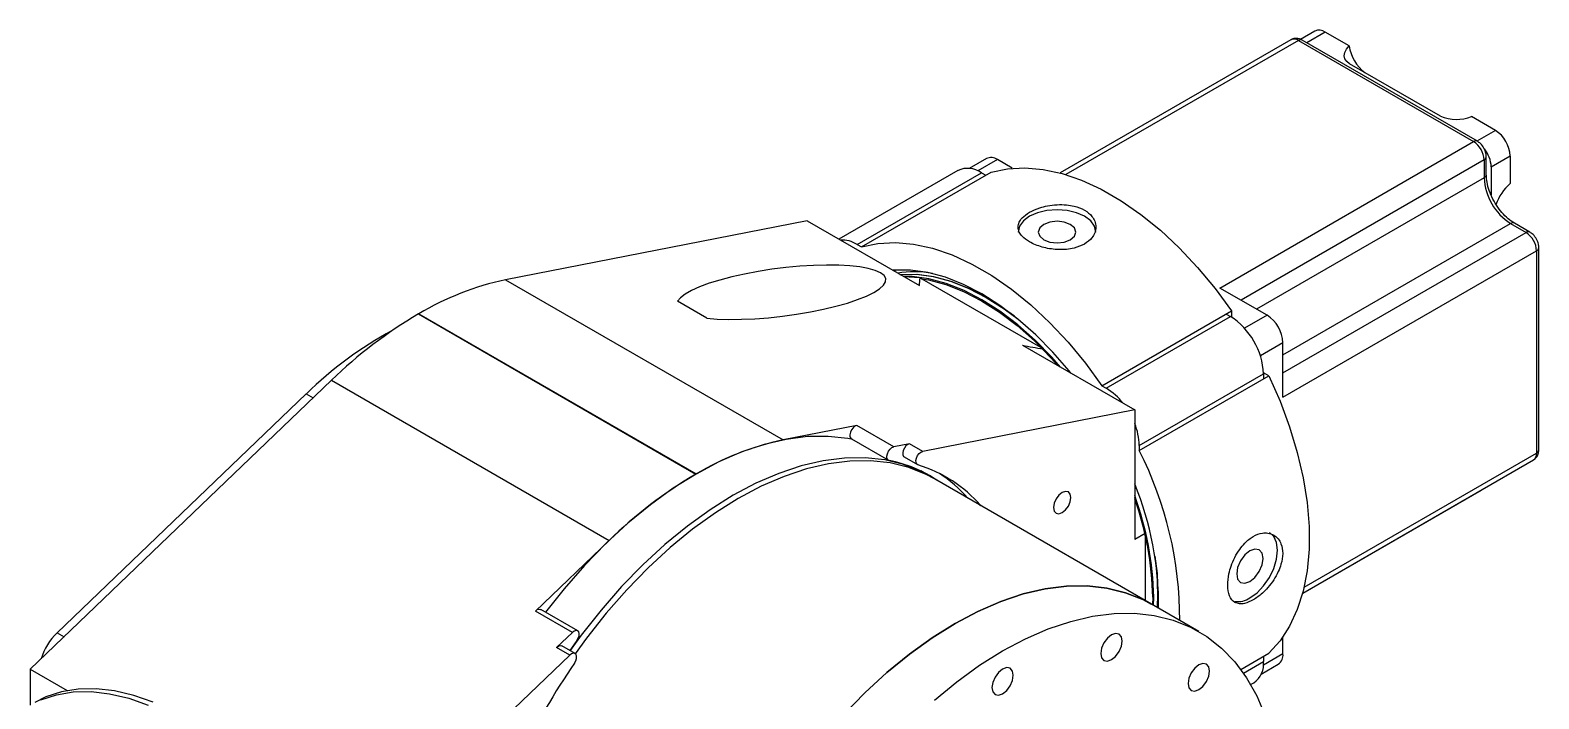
# Model space of a CAD drawing. Header units: millimetres. Extents: x -689 to -21, y -695 to 123.
# Drawn here: x -294.8 to -93, y 33.9 to 123.3 of the extents above; entities that cross this region are included whole.
import ezdxf

# ---------------------------------------------------------------- set-up
doc = ezdxf.new("R2010")
doc.units = ezdxf.units.MM

msp = doc.modelspace()

# ---------------------------------------------------------------- linework, layer by layer
at = {"color": 7, "linetype": 'Continuous', "lineweight": 25}
for p, q in [((-122.95, 123.22), (-124.87, 122.11)), ((-126.14, 122.06), (-157.02, 104.23)), ((-125.14, 121.96), (-156.24, 104.01)), ((-125.14, 121.96), (-101.7, 108.44)), ((-101.2, 108.49), (-124.64, 122.01)), ((-121.55, 123.08), (-124.02, 121.65)), ((-118.36, 121.23), (-121.55, 123.08)), ((-106.12, 111.82), (-118.29, 118.84)), ((-98.78, 109.93), (-101.98, 111.78)), ((-98.78, 109.93), (-101.25, 108.51)), ((-135.64, 88.84), (-101.7, 108.44)), ((-166.89, 106.16), (-169.18, 104.84)), ((-165.39, 106.02), (-168.02, 104.5)), ((-163.42, 104.88), (-165.39, 106.02)), ((-100.29, 105.99), (-132.81, 87.21)), ((-100.29, 105.99), (-100.29, 103.59)), ((-100, 104), (-100, 106.39)), ((-96.8, 106.5), (-99.35, 105.03)), ((-99.35, 105.03), (-99.35, 101.27)), ((-96.8, 106.5), (-96.8, 102.82)), ((-170.69, 104.57), (-186.62, 95.37)), ((-184.18, 94.67), (-167.56, 104.26)), ((-183.59, 94.33), (-166.27, 104.33)), ((-167.56, 104.26), (-166.97, 103.92)), ((-100.29, 103.59), (-130.74, 86.01)), ((-190.88, 97.83), (-231.21, 89.94)), ((-190.88, 97.83), (-175.86, 89.16)), ((-127.21, 79.89), (-96.75, 97.47)), ((-96.75, 97.47), (-94.68, 96.27)), ((-94.18, 96.32), (-96.25, 97.52)), ((-127.21, 77.5), (-94.68, 96.27)), ((-184.18, 94.67), (-183.59, 94.33)), ((-127.21, 74.23), (-93.27, 93.82)), ((-93.27, 93.82), (-93.27, 66.76)), ((-92.97, 67.17), (-92.97, 94.23)), ((-179.3, 91.14), (-178.93, 91.26)), ((-179.13, 91.2), (-178.96, 91.26)), ((-231.21, 89.94), (-194.08, 68.51)), ((-175.79, 90.21), (-177.92, 90.35)), ((-159.31, 80.7), (-175.79, 90.21)), ((-129.33, 85.2), (-135.64, 88.84)), ((-204.3, 84.81), (-208.23, 87.08)), ((-242.87, 85.37), (-205.75, 63.94)), ((-242.84, 85.39), (-242.84, 85.35)), ((-242.84, 85.39), (-205.71, 63.96)), ((-151.43, 75.77), (-134.11, 85.77)), ((-150.85, 75.43), (-134.23, 85.02)), ((-134.82, 85.36), (-134.23, 85.02)), ((-134.11, 85.77), (-134.11, 84.95)), ((-129.33, 85.2), (-132.35, 83.45)), ((-162.06, 81.19), (-147.04, 72.52)), ((-127.21, 81.52), (-130.23, 79.78)), ((-127.21, 74.23), (-127.21, 81.52)), ((-157.17, 78.37), (-159.31, 80.7)), ((-146.43, 67.77), (-129.81, 77.37)), ((-146.43, 67.09), (-129.1, 77.1)), ((-129.1, 77.1), (-129.81, 77.5)), ((-129.81, 77.37), (-129.81, 76.69)), ((-294.83, 37.82), (-254.51, 76.49)), ((-254.51, 76.49), (-217.38, 55.06)), ((-151.43, 75.77), (-150.85, 75.43)), ((-257.88, 74.68), (-291.22, 42.71)), ((-257.88, 74.68), (-256.95, 74.15)), ((-147.04, 72.52), (-175.39, 66.98)), ((-147.04, 72.52), (-147.04, 55.18)), ((-184.23, 70.44), (-194.08, 68.51)), ((-184.95, 68.67), (-180, 65.81)), ((-179.28, 67.58), (-184.23, 70.44)), ((-177.16, 68), (-179.28, 67.58)), ((-175.39, 66.98), (-177.16, 68)), ((-146.43, 67.77), (-146.43, 67.09)), ((-124.37, 48.81), (-93.27, 66.76)), ((-177.88, 66.23), (-176.11, 65.21)), ((-124.57, 48.02), (-93.68, 65.85)), ((-174.53, 63.69), (-175.68, 64.36)), ((-138.47, 42.88), (-173.83, 63.29)), ((-124.57, 48.02), (-100.7, 61.79)), ((-100.67, 61.81), (-100.7, 61.79)), ((-227.23, 45.61), (-217.38, 55.06)), ((-145.63, 55.99), (-147.04, 55.18)), ((-145.63, 55.99), (-145.63, 47.01)), ((-144.64, 47.45), (-144.65, 46.45)), ((-144.52, 46.37), (-144.5, 47.45)), ((-143.99, 46.06), (-143.93, 47.86)), ((-143.93, 47.78), (-143.98, 46.06)), ((-222.28, 42.76), (-227.23, 45.61)), ((-221.56, 42.97), (-226.51, 45.83)), ((-291.22, 42.71), (-290.3, 42.17)), ((-224.4, 40.72), (-222.28, 42.76)), ((-222.64, 39.7), (-224.4, 40.72)), ((-221.92, 39.92), (-223.68, 40.94)), ((-221.67, 41.66), (-222.62, 40.33)), ((-127.21, 39.88), (-127.21, 42.16)), ((-250.99, 12.52), (-222.64, 39.7)), ((-132.85, 37.8), (-129.1, 39.96)), ((-132.51, 37.32), (-129.81, 38.87)), ((-130.12, 37.19), (-127.83, 38.51)), ((-127.21, 39.88), (-129.83, 38.36)), ((-129.81, 39.55), (-129.81, 38.87)), ((-294.83, 37.82), (-289.89, 34.97)), ((-294.83, 37.82), (-294.83, 33.02)), ((-131.53, 35.77), (-131.1, 36.01))]:
    msp.add_line(p, q, dxfattribs=at)
at = {"color": 7, "linetype": 'Continuous', "lineweight": 25, "flags": 128}
for points in [[(-118.29, 118.84), (-118.67, 119.14), (-118.91, 119.49), (-119, 119.9), (-118.94, 120.34), (-118.72, 120.79), (-118.36, 121.23)], [(-166.27, 104.33), (-164.08, 104.8), (-161.75, 104.93), (-159.3, 104.72), (-156.76, 104.16), (-154.16, 103.27), (-151.52, 102.05), (-148.86, 100.52), (-146.22, 98.68), (-143.61, 96.57), (-141.08, 94.2), (-138.63, 91.59), (-136.3, 88.77), (-134.11, 85.77)], [(-152.24, 96.32), (-152.41, 97.1), (-152.93, 97.82), (-153.76, 98.44), (-154.84, 98.92), (-156.09, 99.22), (-157.44, 99.32), (-158.78, 99.22), (-160.04, 98.92), (-161.11, 98.44), (-161.94, 97.82), (-162.46, 97.1), (-162.64, 96.32), (-162.64, 96.32)], [(-155.66, 95.3), (-155.12, 95.77), (-154.92, 96.32), (-155.12, 96.88), (-155.66, 97.35), (-156.48, 97.66), (-157.44, 97.77), (-158.4, 97.66), (-159.21, 97.35), (-159.76, 96.88), (-159.95, 96.32), (-159.76, 95.77), (-159.21, 95.3), (-158.4, 94.98), (-157.44, 94.87), (-156.48, 94.98), (-155.66, 95.3)], [(-183.59, 94.33), (-181.4, 94.8), (-179.07, 94.93), (-176.62, 94.72), (-174.09, 94.16), (-171.48, 93.27), (-168.84, 92.05), (-166.18, 90.52), (-163.54, 88.68), (-160.94, 86.57), (-158.4, 84.2), (-155.96, 81.59), (-153.63, 78.77), (-151.43, 75.77)], [(-204.3, 84.81), (-202.89, 84.69), (-201.33, 84.64), (-199.64, 84.65), (-197.86, 84.73), (-196.02, 84.87), (-194.15, 85.07), (-192.28, 85.33), (-190.44, 85.64), (-188.68, 86), (-187.02, 86.4), (-185.49, 86.83), (-184.12, 87.29), (-182.94, 87.76), (-181.95, 88.25), (-181.19, 88.74), (-180.67, 89.21), (-180.39, 89.67), (-180.36, 90.11), (-180.58, 90.51), (-181.05, 90.87), (-181.76, 91.19), (-182.69, 91.45), (-183.83, 91.66), (-185.16, 91.8), (-186.65, 91.89), (-188.29, 91.9), (-190.03, 91.86), (-191.85, 91.75), (-193.71, 91.57), (-195.58, 91.34), (-197.44, 91.05), (-199.24, 90.71), (-200.95, 90.33), (-202.54, 89.91), (-203.98, 89.47), (-205.26, 89), (-206.34, 88.51), (-207.2, 88.03), (-207.83, 87.54), (-208.23, 87.08)], [(-155.59, 77.46), (-155.82, 77.74), (-158.01, 80.27), (-160.29, 82.58), (-162.66, 84.67), (-165.07, 86.5), (-167.51, 88.05), (-169.95, 89.32), (-172.37, 90.28), (-174.73, 90.92), (-177.02, 91.24), (-179.21, 91.24), (-179.35, 91.23)], [(-178.46, 90.66), (-178.4, 90.66), (-176.26, 90.69), (-174.01, 90.39), (-171.69, 89.76), (-169.31, 88.83), (-166.91, 87.59), (-164.51, 86.05), (-162.64, 84.65)], [(-163.14, 85.06), (-164.45, 86.02), (-166.84, 87.54), (-169.24, 88.78), (-171.6, 89.72), (-173.92, 90.34), (-176.16, 90.64), (-178.3, 90.61), (-178.37, 90.61)], [(-156.97, 78.25), (-158.13, 79.57), (-160.38, 81.86), (-162.7, 83.92), (-165.08, 85.73), (-167.48, 87.26), (-169.88, 88.5), (-172.26, 89.44), (-174.58, 90.06), (-176.82, 90.36), (-177.99, 90.39)], [(-175.59, 90.09), (-174.63, 89.93), (-172.31, 89.31), (-169.94, 88.37), (-167.55, 87.14), (-165.15, 85.61), (-162.78, 83.81), (-160.47, 81.75), (-158.23, 79.47), (-157.33, 78.46)], [(-129.1, 77.1), (-127.6, 73.7), (-126.32, 70.27), (-125.29, 66.85), (-124.5, 63.46), (-123.97, 60.15), (-123.71, 56.95), (-123.71, 53.88), (-123.97, 50.98), (-124.5, 48.28), (-125.29, 45.8), (-126.32, 43.58), (-127.6, 41.62), (-129.1, 39.96)], [(-184.77, 68.57), (-185.43, 68.69), (-188.06, 68.99), (-190.82, 68.95), (-193.68, 68.59), (-196.62, 67.9), (-199.62, 66.9), (-202.67, 65.58), (-205.73, 63.95), (-208.8, 62.04), (-211.84, 59.84), (-214.85, 57.38), (-217.79, 54.67), (-220.64, 51.73), (-223.4, 48.59), (-225.88, 45.46)], [(-184.23, 70.44), (-184.48, 70.34), (-184.72, 70.13), (-184.94, 69.85), (-185.09, 69.53), (-185.15, 69.21), (-185.14, 68.93), (-185.03, 68.73), (-184.95, 68.67)], [(-179.9, 65.77), (-180.08, 65.87), (-180.19, 66.08), (-180.21, 66.35), (-180.14, 66.67), (-179.99, 66.99), (-179.77, 67.27), (-179.53, 67.48), (-179.28, 67.58)], [(-177.16, 68), (-177.4, 67.9), (-177.65, 67.7), (-177.86, 67.43), (-178.01, 67.11), (-178.08, 66.8), (-178.07, 66.52), (-177.98, 66.31), (-177.88, 66.23)], [(-176.04, 65.18), (-176.21, 65.29), (-176.3, 65.5), (-176.31, 65.78), (-176.24, 66.09), (-176.09, 66.41), (-175.88, 66.68), (-175.64, 66.88), (-175.39, 66.98)], [(-174.18, 63.49), (-175.64, 64.28), (-177.98, 65.22), (-180.48, 65.84), (-183.11, 66.13), (-185.87, 66.09), (-188.73, 65.73), (-191.67, 65.04), (-194.67, 64.04), (-197.72, 62.72), (-200.78, 61.1), (-203.85, 59.18), (-206.89, 56.98), (-209.9, 54.52), (-212.84, 51.81), (-215.69, 48.88), (-218.45, 45.73), (-221.09, 42.39), (-222.6, 40.32)], [(-173.83, 63.29), (-174.93, 63.87), (-177.27, 64.81), (-179.77, 65.43), (-182.41, 65.72), (-185.16, 65.69), (-188.02, 65.32), (-190.96, 64.64), (-193.96, 63.63), (-197.01, 62.31), (-200.08, 60.69), (-203.14, 58.77), (-206.19, 56.58), (-209.19, 54.11), (-212.13, 51.41), (-214.99, 48.47), (-217.74, 45.32), (-220.38, 41.99), (-221.89, 39.91)], [(-156.74, 58.78), (-156.29, 59.15), (-155.92, 59.66), (-155.66, 60.24), (-155.57, 60.81), (-155.66, 61.27), (-155.92, 61.56), (-156.29, 61.63), (-156.74, 61.48), (-157.19, 61.12), (-157.57, 60.61), (-157.82, 60.03), (-157.91, 59.46), (-157.82, 58.99), (-157.57, 58.7), (-157.19, 58.63), (-156.74, 58.78)], [(-145.63, 55.99), (-146.54, 59.31), (-147.04, 60.82)], [(-131.63, 47.37), (-130.68, 48.07), (-129.79, 49), (-129.03, 50.12), (-128.44, 51.33), (-128.08, 52.57), (-127.95, 53.74), (-128.08, 54.77), (-128.44, 55.58), (-129.03, 56.12), (-129.03, 56.12)], [(-144.33, 52.94), (-144.06, 50.63), (-143.93, 47.78)], [(-131.63, 49.57), (-130.95, 50.12), (-130.37, 50.89), (-129.99, 51.78), (-129.85, 52.64), (-129.99, 53.35), (-130.37, 53.79), (-130.95, 53.91), (-131.63, 53.67), (-132.31, 53.12), (-132.88, 52.34), (-133.27, 51.46), (-133.4, 50.59), (-133.27, 49.89), (-132.88, 49.44), (-132.31, 49.33), (-131.63, 49.57)], [(-143.93, 47.86), (-144.06, 50.7), (-144.23, 52.3)], [(-144.84, 46.55), (-145.94, 47.14), (-148.28, 48.07), (-150.78, 48.69), (-153.42, 48.98), (-156.17, 48.95), (-159.03, 48.59), (-161.97, 47.9), (-164.97, 46.89), (-168.02, 45.57), (-171.08, 43.95), (-174.15, 42.03), (-177.19, 39.84), (-180.2, 37.38), (-183.14, 34.67), (-186, 31.73)], [(-186, 31.73), (-183.14, 34.67), (-180.2, 37.38), (-177.19, 39.84), (-174.15, 42.03), (-171.08, 43.95), (-168.02, 45.57), (-164.97, 46.89), (-161.97, 47.9), (-159.03, 48.59), (-156.17, 48.95), (-153.42, 48.98), (-150.78, 48.69), (-148.28, 48.07), (-145.94, 47.14), (-144.84, 46.55)], [(-227.23, 45.61), (-226.99, 45.8), (-226.74, 45.88), (-226.53, 45.84), (-226.51, 45.83)], [(-173.83, 33.7), (-170.83, 36.16), (-167.79, 38.36), (-164.72, 40.28), (-161.65, 41.9), (-158.61, 43.22), (-155.61, 44.23), (-152.67, 44.91), (-149.81, 45.27), (-147.05, 45.31), (-144.42, 45.02), (-141.92, 44.4), (-139.58, 43.46), (-137.41, 42.21), (-135.42, 40.65), (-133.64, 38.8), (-132.07, 36.66), (-130.72, 34.25), (-129.61, 31.6)], [(-221.67, 41.66), (-221.49, 41.97), (-221.38, 42.3), (-221.36, 42.6), (-221.43, 42.84), (-221.58, 42.98), (-221.79, 43.02), (-222.04, 42.94), (-222.28, 42.76)], [(-150.15, 39.11), (-149.6, 39.55), (-149.13, 40.18), (-148.82, 40.9), (-148.71, 41.59), (-148.82, 42.16), (-149.13, 42.52), (-149.6, 42.61), (-150.15, 42.42), (-150.69, 41.98), (-151.16, 41.35), (-151.47, 40.64), (-151.58, 39.94), (-151.47, 39.37), (-151.16, 39.01), (-150.69, 38.92), (-150.15, 39.11)], [(-224.4, 40.72), (-224.16, 40.9), (-223.92, 40.99), (-223.71, 40.96), (-223.68, 40.94)], [(-221.99, 38.65), (-221.82, 38.96), (-221.72, 39.28), (-221.71, 39.57), (-221.79, 39.8), (-221.94, 39.94), (-222.15, 39.97), (-222.39, 39.88), (-222.64, 39.7)], [(-138.46, 35.1), (-137.91, 35.54), (-137.45, 36.17), (-137.14, 36.88), (-137.03, 37.58), (-137.14, 38.15), (-137.45, 38.5), (-137.91, 38.59), (-138.46, 38.4), (-139.01, 37.96), (-139.47, 37.34), (-139.78, 36.62), (-139.89, 35.92), (-139.78, 35.35), (-139.47, 35), (-139.01, 34.91), (-138.46, 35.1)], [(-164.72, 34.54), (-164.17, 34.98), (-163.71, 35.61), (-163.4, 36.33), (-163.29, 37.02), (-163.4, 37.59), (-163.71, 37.95), (-164.17, 38.04), (-164.72, 37.85), (-165.27, 37.41), (-165.73, 36.78), (-166.04, 36.06), (-166.15, 35.37), (-166.04, 34.8), (-165.73, 34.44), (-165.27, 34.35), (-164.72, 34.54)], [(-278.35, 33.4), (-280.97, 34.33), (-283.53, 34.94), (-286.01, 35.22), (-288.39, 35.18), (-290.63, 34.81), (-292.73, 34.12), (-294.2, 33.39)], [(-293.4, 33.73), (-291.3, 34.42), (-289.06, 34.79), (-286.68, 34.84), (-284.21, 34.55), (-281.64, 33.94), (-279.02, 33.01)]]:
    msp.add_lwpolyline(points, dxfattribs=at)
at = {"color": 7, "linetype": 'Continuous', "lineweight": 25}
for centre, radius, start, end in [((-122.37, 121.93), 1.41, 54.3824, 114.3071), ((-125.72, 121.15), 1.01, 54.3824, 114.3071), ((-124.84, 121.55), 0.503, 65.6929, 125.6176), ((-112.93, 122.03), 5.48, 188.3191, 232.7968), ((-104, 116.87), 5.48, 247.2069, 291.6775), ((-101.1, 106.31), 4.3, 2.6055, 57.3945), ((-101.41, 108.03), 0.503, 65.7025, 125.6167), ((-103.36, 105.85), 3.07, 2.6055, 57.3945), ((-103.63, 104.84), 4.29, 2.6471, 38.0092), ((-166.27, 104.79), 1.51, 54.3824, 114.3071), ((-100.5, 106.44), 0.503, 294.3757, 354.2938), ((-169.39, 101.71), 3.14, 54.3824, 114.3071), ((-100.5, 104.05), 0.503, 294.392, 354.1061), ((-92.61, 103.94), 7.68, 182.6055, 237.3945), ((-92.63, 97.93), 6.42, 130.4495, 161.3009), ((-96.46, 97.07), 0.492, 64.7591, 126.3186), ((-186.2, 91.52), 3.74, 57.2617, 93.4272), ((-94.39, 95.87), 0.503, 65.7025, 125.6167), ((-96.34, 93.68), 3.07, 2.6055, 57.3945), ((-93.47, 94.28), 0.503, 294.3757, 354.2938), ((-176.63, 76.64), 14.37, 79.9124, 98.6025), ((-223.28, 52.52), 38.25, 101.964, 120.7583), ((-171.84, 89.4), 4.03, 168.4028, 183.3988), ((-211.73, 32.52), 61.35, 120.51, 134.2107), ((-139.41, 76.93), 9.61, 2.6055, 57.3945), ((-131.81, 81.31), 4.61, 2.6055, 57.3945), ((-221.99, 38.01), 51.31, 118.3988, 134.3739), ((-147.31, 155.13), 75.4, 258.7175, 260.8436), ((-155.13, 68.37), 8.25, 37.7073, 58.7592), ((-154.68, 67.59), 8.25, 1.2432, 22.2966), ((-186.15, 31.09), 38.25, 101.964, 120.7583), ((-190.72, 44.53), 49.7, 359.7797, 26.9938), ((-94.22, 66.64), 0.959, 304.0564, 7.2558), ((-93.47, 67.22), 0.503, 294.3747, 354.3052), ((-183.45, 48.23), 17.9, 55.7848, 78.5477), ((-181.34, 47.8), 18.16, 40.928, 73.0384), ((-174.6, 11.09), 61.35, 120.51, 134.2107), ((-183.31, 48.61), 18.45, 41.0346, 56.6642), ((-187.48, 46.24), 43.64, 359.6484, 22.0806), ((-186.4, 46.66), 41.91, 1.0871, 20.102), ((-185.73, 46.77), 41.1, 0.9488, 19.7177), ((-133.25, 49.76), 2.89, 262.0571, 304.0951), ((-285.39, 36.73), 8.35, 134.3511, 162.5369), ((-148.77, -11.88), 88.97, 145.3854, 163.7845), ((-132.87, 38.54), 3.08, 305.0133, 6.2988), ((-128.68, 39.72), 1.48, 305.0133, 6.2988)]:
    msp.add_arc(centre, radius, start, end, dxfattribs=at)
for points, knots in [([(-124.64, 122.01), (-124.79, 122.09), (-125.1, 122.24), (-125.62, 122.25), (-126, 122.18), (-126.13, 122.06), (-126.14, 122.06)], [0, 0, 0, 0, 0.318294, 0.665599, 0.993621, 1, 1, 1, 1]), ([(-100, 106.39), (-100.01, 106.55), (-100.03, 106.94), (-100.29, 107.57), (-100.7, 108.14), (-101.05, 108.38), (-101.2, 108.49)], [0, 0, 0, 0, 0.1878, 0.477862, 0.780733, 1, 1, 1, 1]), ([(-96.25, 97.52), (-96.39, 97.61), (-96.81, 97.86), (-97.52, 98.47), (-98.31, 99.39), (-98.99, 100.45), (-99.53, 101.59), (-99.87, 102.71), (-99.99, 103.51), (-99.99, 103.91), (-100, 104)], [0, 0, 0, 0, 0.075651, 0.2221, 0.37007, 0.519187, 0.668689, 0.817514, 0.956451, 1, 1, 1, 1]), ([(-153.76, 94.72), (-153.39, 94.98), (-152.79, 95.42), (-152.34, 96.23), (-152.18, 96.99), (-152.33, 97.76), (-152.8, 98.55), (-153.69, 99.32), (-154.94, 99.79), (-156.22, 100), (-157.44, 100.02), (-158.65, 99.87), (-159.94, 99.54), (-161.18, 98.99), (-162.07, 98.32), (-162.54, 97.63), (-162.69, 96.99), (-162.54, 96.35), (-162.07, 95.67), (-161.12, 94.94), (-159.48, 94.26), (-157.69, 93.95), (-156.23, 93.98), (-154.93, 94.18), (-154.2, 94.52), (-153.76, 94.72)], [0, 0, 0, 0, 0.052303, 0.086151, 0.125067, 0.164172, 0.198061, 0.250012, 0.302214, 0.336092, 0.375094, 0.414238, 0.448158, 0.500142, 0.552046, 0.585954, 0.625104, 0.664072, 0.697935, 0.750166, 0.812434, 0.874827, 0.913606, 0.947425, 1, 1, 1, 1]), ([(-92.97, 94.23), (-92.98, 94.39), (-93.01, 94.77), (-93.26, 95.4), (-93.68, 95.98), (-94.03, 96.22), (-94.18, 96.32)], [0, 0, 0, 0, 0.1878, 0.477862, 0.780733, 1, 1, 1, 1]), ([(-93.68, 65.85), (-93.54, 65.96), (-93.26, 66.16), (-93.02, 66.64), (-92.99, 66.99), (-92.97, 67.17)], [0, 0, 0, 0, 0.337424, 0.650064, 1, 1, 1, 1]), ([(-131.18, 47.11), (-130.76, 47.38), (-130.09, 47.83), (-129.16, 48.79), (-128.42, 49.77), (-127.83, 50.83), (-127.38, 52.05), (-127.16, 53.36), (-127.38, 54.51), (-127.83, 55.32), (-128.42, 55.83), (-129.16, 56.09), (-130.09, 56.08), (-131.19, 55.69), (-132.21, 54.85), (-133.04, 53.85), (-133.67, 52.81), (-134.15, 51.68), (-134.51, 50.4), (-134.66, 48.95), (-134.44, 47.55), (-133.81, 46.77), (-133.05, 46.55), (-132.23, 46.6), (-131.57, 46.92), (-131.18, 47.11)], [0, 0, 0, 0, 0.052303, 0.086151, 0.125067, 0.164172, 0.198061, 0.250012, 0.302214, 0.336092, 0.375094, 0.414238, 0.448158, 0.500142, 0.552046, 0.585954, 0.625104, 0.664072, 0.697935, 0.750166, 0.812434, 0.874827, 0.913606, 0.947425, 1, 1, 1, 1])]:
    msp.add_open_spline(points, degree=3, knots=knots, dxfattribs=at)

doc.saveas('drawing.dxf')
